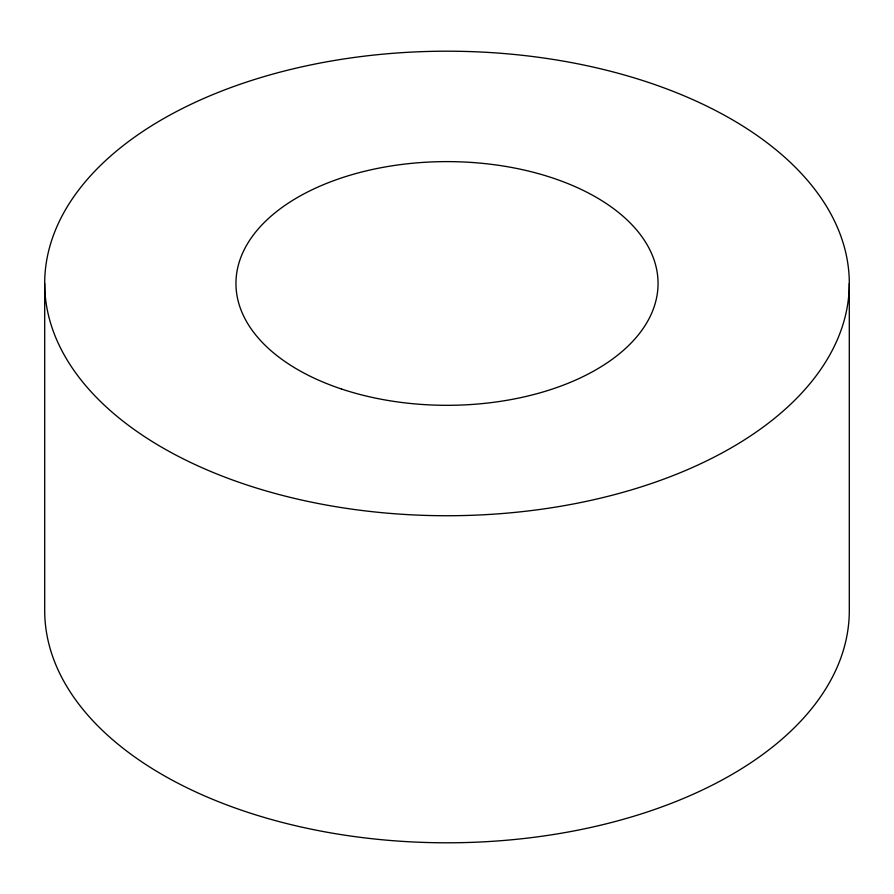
<?xml version="1.0" encoding="UTF-8"?>
<svg xmlns="http://www.w3.org/2000/svg" width="894" height="894" viewBox="0 0 894 894"><rect width="100%" height="100%" fill="white"/><g stroke="black" fill="none" stroke-linecap="round" stroke-linejoin="round"><path stroke-width="1.34" d="M849.3 283.465A402.3 232.261 0 0 1 245.85 484.615A402.3 232.261 0 0 1 245.85 82.315A402.3 232.261 0 0 1 849.3 283.465L849.3 610.535A402.3 232.261 0 0 1 447 842.796A402.3 232.261 0 0 1 44.7 610.535L44.7 283.465M341.474 388.991A211.051 121.852 0 0 0 658.051 283.465A211.051 121.852 0 0 0 341.474 177.94A211.051 121.852 0 0 0 341.474 388.991"/></g></svg>
